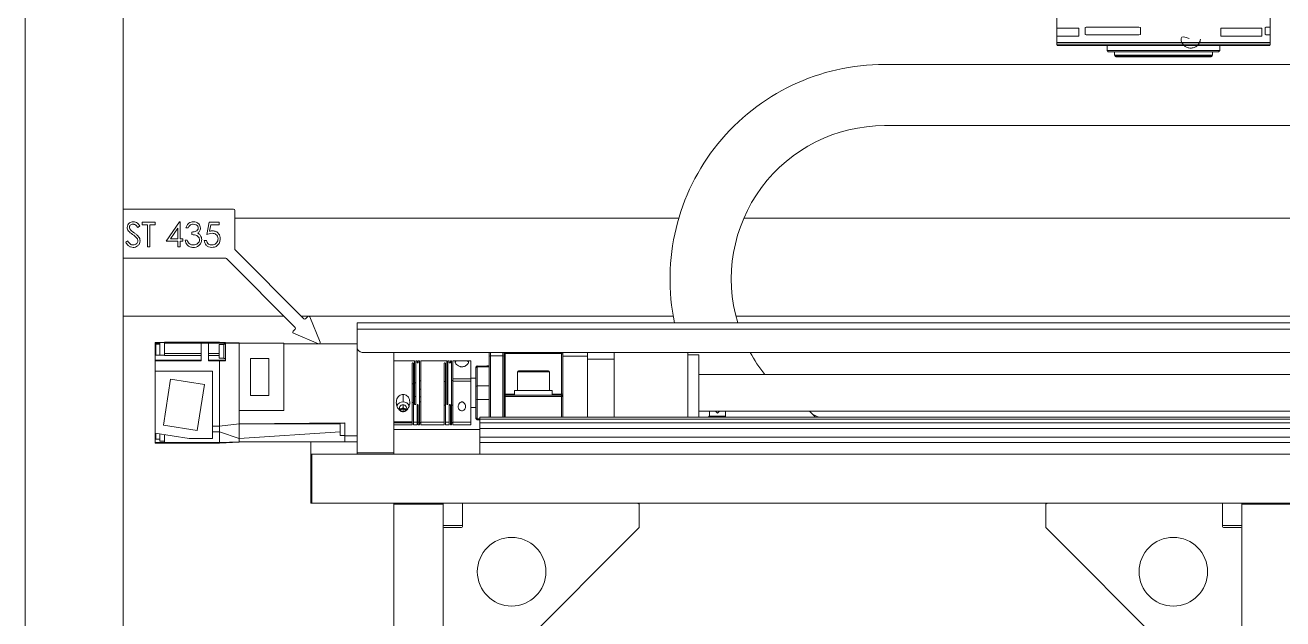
# Model space of a CAD drawing. Header units: millimetres. Extents: x 169 to 14583, y -399 to 10804.
# Drawn here: x 11403 to 11916, y 2153 to 2395 of the extents above; entities that cross this region are included whole.
import ezdxf

# ---------------------------------------------------------------- set-up
doc = ezdxf.new("R2010")
doc.units = ezdxf.units.MM
doc.header["$LTSCALE"] = 35

msp = doc.modelspace()

# ---------------------------------------------------------------- linework, layer by layer
at = {"color": 7, "linetype": 'Continuous', "lineweight": 18}
for p, q in [((11403.243, 1076.159), (11403.243, 3276.159)), ((11443.243, 3236.159), (11443.243, 1076.159)), ((11824.202, 2398.217), (11824.202, 2386.863)), ((11824.202, 2397.064), (11824.202, 2387.912)), ((11911.202, 2386.863), (11911.202, 2398.217)), ((11911.202, 2394.164), (11911.202, 2397.064)), ((11824.245, 2393.713), (11833.166, 2393.713)), ((11824.245, 2390.513), (11824.245, 2393.713)), ((11833.166, 2393.713), (11833.166, 2390.513)), ((11835.727, 2393.964), (11836.195, 2394.164)), ((11835.727, 2391.164), (11835.727, 2393.964)), ((11836.195, 2394.164), (11857.672, 2394.164)), ((11857.672, 2394.164), (11858.339, 2393.964)), ((11858.339, 2393.964), (11858.339, 2391.164)), ((11891.114, 2393.713), (11907.875, 2393.713)), ((11891.114, 2390.513), (11891.114, 2393.713)), ((11907.875, 2393.713), (11907.875, 2390.513)), ((11909.231, 2393.964), (11909.43, 2394.164)), ((11909.231, 2391.164), (11909.231, 2393.964)), ((11909.43, 2394.164), (11911.202, 2394.164)), ((11824.202, 2387.912), (11911.202, 2387.912)), ((11824.202, 2386.863), (11824.352, 2386.713)), ((11824.202, 2386.863), (11911.202, 2386.863)), ((11833.166, 2390.513), (11824.245, 2390.513)), ((11824.334, 2387.763), (11888.579, 2387.763)), ((11824.352, 2386.713), (11911.052, 2386.713)), ((11835.727, 2391.164), (11836.195, 2390.964)), ((11857.672, 2390.964), (11836.195, 2390.964)), ((11844.702, 2386.713), (11844.702, 2384.584)), ((11857.672, 2390.964), (11858.339, 2391.164)), ((11888.579, 2387.763), (11911.07, 2387.763)), ((11890.702, 2384.584), (11890.702, 2386.713)), ((11907.875, 2390.513), (11891.114, 2390.513)), ((11909.231, 2391.164), (11909.43, 2390.964)), ((11911.202, 2390.964), (11909.43, 2390.964)), ((11911.052, 2386.713), (11911.202, 2386.863)), ((11911.202, 2387.912), (11911.202, 2390.964)), ((11844.702, 2384.584), (11845.202, 2384.084)), ((11844.702, 2384.584), (11890.702, 2384.584)), ((11845.202, 2384.084), (11890.202, 2384.084)), ((11845.682, 2384.084), (11845.702, 2384.063)), ((11845.702, 2384.063), (11889.702, 2384.063)), ((11847.702, 2384.063), (11847.702, 2382.684)), ((11847.702, 2382.684), (11847.846, 2382.434)), ((11847.702, 2382.684), (11887.702, 2382.684)), ((11847.846, 2382.434), (11887.558, 2382.434)), ((11848.271, 2382.107), (11848.36, 2382.084)), ((11848.271, 2382.107), (11887.133, 2382.107)), ((11848.36, 2382.084), (11887.044, 2382.084)), ((11887.044, 2382.084), (11887.133, 2382.107)), ((11887.558, 2382.434), (11887.702, 2382.684)), ((11887.702, 2382.684), (11887.702, 2384.063)), ((11889.702, 2384.063), (11889.722, 2384.084)), ((11890.202, 2384.084), (11890.702, 2384.584)), ((11753.877, 2378.959), (11967.393, 2378.959)), ((11994.393, 2353.959), (11753.877, 2353.959)), ((11443.243, 2319.89), (11488.243, 2319.89)), ((11451.05, 2314.509), (11456.307, 2314.509)), ((11451.05, 2313.484), (11451.05, 2314.509)), ((11456.307, 2314.509), (11456.307, 2313.484)), ((11460.794, 2306.817), (11466.253, 2314.766)), ((11466.253, 2314.766), (11466.435, 2314.766)), ((11466.435, 2314.766), (11466.435, 2307.843)), ((11477.332, 2309.509), (11478.358, 2314.509)), ((11478.358, 2314.509), (11482.461, 2314.509)), ((11482.461, 2314.509), (11482.461, 2313.484)), ((11488.743, 2319.39), (11488.743, 2303.633)), ((11669.936, 2316.159), (11488.743, 2316.159)), ((11994.393, 2316.159), (11696.465, 2316.159)), ((11450.025, 2313.073), (11449.213, 2312.458)), ((11453.23, 2313.484), (11451.05, 2313.484)), ((11453.23, 2304.509), (11453.23, 2313.484)), ((11454.127, 2313.484), (11454.127, 2304.509)), ((11456.307, 2313.484), (11454.127, 2313.484)), ((11465.538, 2312.182), (11462.559, 2307.843)), ((11465.538, 2307.843), (11465.538, 2312.182)), ((11469.768, 2312.202), (11468.871, 2312.202)), ((11471.307, 2309.509), (11471.307, 2310.535)), ((11479.061, 2313.484), (11478.52, 2310.854)), ((11482.461, 2313.484), (11479.061, 2313.484)), ((11444.256, 2306.439), (11445.101, 2306.945)), ((11454.127, 2304.509), (11453.23, 2304.509)), ((11465.538, 2306.817), (11460.794, 2306.817)), ((11462.559, 2307.843), (11465.538, 2307.843)), ((11465.538, 2304.509), (11465.538, 2306.817)), ((11466.435, 2304.509), (11465.538, 2304.509)), ((11466.435, 2307.843), (11467.589, 2307.843)), ((11466.435, 2306.817), (11466.435, 2304.509)), ((11467.589, 2306.817), (11466.435, 2306.817)), ((11467.589, 2307.843), (11467.589, 2306.817)), ((11468.486, 2307.202), (11469.384, 2307.202)), ((11476.307, 2307.074), (11477.204, 2307.074)), ((11485, 2299.89), (11443.243, 2299.89)), ((11513.441, 2271.656), (11485.354, 2299.744)), ((11488.889, 2303.279), (11516.977, 2275.192)), ((11508.939, 2276.159), (11443.243, 2276.159)), ((11518.677, 2276.159), (11516.01, 2276.159)), ((11517.684, 2275.192), (11518.569, 2276.077)), ((11667.725, 2276.159), (11519.168, 2276.159)), ((11519.384, 2275.915), (11523.636, 2265.65)), ((11997.393, 2273.459), (11538.743, 2273.459)), ((11538.743, 2270.959), (11538.743, 2273.459)), ((11997.393, 2276.159), (11693.279, 2276.159)), ((11512.556, 2270.064), (11513.441, 2270.949)), ((11522.983, 2264.997), (11512.718, 2269.249)), ((11538.743, 2263.459), (11538.743, 2270.959)), ((11997.393, 2270.959), (11538.743, 2270.959)), ((11458.243, 2265.459), (11456.343, 2265.459)), ((11456.343, 2265.459), (11456.343, 2265.259)), ((11456.343, 2265.259), (11458.243, 2265.259)), ((11456.343, 2265.259), (11456.343, 2262.495)), ((11458.243, 2264.745), (11456.543, 2264.745)), ((11456.543, 2264.745), (11456.543, 2260.259)), ((11460.043, 2265.495), (11458.243, 2265.495)), ((11458.243, 2265.495), (11458.243, 2260.245)), ((11482.543, 2265.659), (11460.043, 2265.659)), ((11460.043, 2265.659), (11460.043, 2265.259)), ((11460.043, 2265.259), (11460.043, 2260.945)), ((11475.043, 2265.259), (11460.043, 2265.259)), ((11475.043, 2257.959), (11475.043, 2265.259)), ((11475.043, 2265.259), (11478.043, 2265.259)), ((11478.043, 2265.259), (11478.043, 2257.959)), ((11478.043, 2265.259), (11482.543, 2265.259)), ((11484.343, 2264.659), (11482.343, 2264.659)), ((11482.343, 2264.659), (11482.343, 2259.059)), ((11490.544, 2265.359), (11482.541, 2265.659)), ((11485.043, 2265.165), (11482.543, 2265.259)), ((11485.043, 2264.809), (11484.343, 2264.809)), ((11484.343, 2264.809), (11484.343, 2258.909)), ((11485.043, 2257.959), (11485.043, 2265.165)), ((11485.043, 2265.165), (11490.543, 2264.959)), ((11490.543, 2237.759), (11490.543, 2265.259)), ((11490.543, 2265.259), (11508.843, 2265.259)), ((11508.843, 2265.259), (11508.843, 2237.759)), ((11508.843, 2264.959), (11538.743, 2264.959)), ((11538.743, 2263.459), (11538.743, 2220.459)), ((11456.343, 2262.495), (11456.343, 2260.259)), ((11456.343, 2262.495), (11456.543, 2262.495)), ((11460.043, 2260.259), (11456.343, 2260.259)), ((11456.343, 2260.259), (11456.343, 2258.3)), ((11456.343, 2258.3), (11475.043, 2258.3)), ((11456.343, 2257.959), (11456.343, 2258.3)), ((11460.043, 2260.263), (11460.043, 2260.945)), ((11460.043, 2260.945), (11475.043, 2260.945)), ((11460.043, 2260.193), (11460.043, 2260.263)), ((11475.043, 2260.193), (11460.043, 2260.193)), ((11482.343, 2260.945), (11478.043, 2260.945)), ((11482.343, 2260.193), (11478.043, 2260.193)), ((11478.043, 2258.3), (11485.043, 2258.3)), ((11482.343, 2259.059), (11484.343, 2259.059)), ((11484.343, 2258.909), (11485.043, 2258.909)), ((11495.218, 2258.909), (11495.218, 2243.809)), ((11502.668, 2258.909), (11495.218, 2258.909)), ((11502.668, 2258.909), (11502.668, 2243.809)), ((11997.393, 2261.459), (11540.743, 2261.459)), ((11553.743, 2261.459), (11553.743, 2220.459)), ((11562.143, 2258.059), (11553.743, 2258.059)), ((11562.143, 2240.362), (11562.143, 2258.059)), ((11563.143, 2258.059), (11562.643, 2258.059)), ((11562.643, 2258.059), (11562.643, 2240.362)), ((11563.143, 2257.226), (11563.143, 2258.059)), ((11564.143, 2258.059), (11563.643, 2258.059)), ((11563.643, 2258.059), (11563.643, 2257.226)), ((11564.143, 2258.059), (11564.143, 2232.933)), ((11575.243, 2258.059), (11564.643, 2258.059)), ((11564.643, 2258.059), (11564.643, 2232.933)), ((11575.243, 2240.362), (11575.243, 2258.059)), ((11576.243, 2258.059), (11575.743, 2258.059)), ((11575.743, 2258.059), (11575.743, 2240.362)), ((11576.243, 2257.226), (11576.243, 2258.059)), ((11577.243, 2258.059), (11576.743, 2258.059)), ((11576.743, 2258.059), (11576.743, 2257.226)), ((11577.243, 2232.933), (11577.243, 2258.059)), ((11585.143, 2258.059), (11577.743, 2258.059)), ((11577.743, 2258.059), (11577.743, 2250.609)), ((11585.143, 2250.609), (11585.143, 2258.059)), ((11592.643, 2261.459), (11592.643, 2261.222)), ((11592.643, 2261.222), (11592.643, 2259.884)), ((11592.643, 2259.884), (11593.143, 2260.067)), ((11592.643, 2258.893), (11592.643, 2259.884)), ((11592.643, 2258.893), (11592.643, 2257.188)), ((11593.143, 2261.459), (11593.143, 2260.067)), ((11593.143, 2260.067), (11593.143, 2234.959)), ((11593.143, 2260.067), (11598.143, 2260.067)), ((11598.143, 2261.459), (11598.143, 2260.067)), ((11598.143, 2260.067), (11598.143, 2234.959)), ((11598.143, 2260.067), (11598.643, 2259.884)), ((11598.643, 2260.752), (11598.643, 2261.459)), ((11598.643, 2260.752), (11599.143, 2260.959)), ((11598.643, 2244.459), (11598.643, 2260.752)), ((11598.643, 2244.459), (11598.643, 2259.884)), ((11599.143, 2260.959), (11599.143, 2261.459)), ((11599.143, 2260.959), (11622.143, 2260.959)), ((11599.143, 2244.459), (11599.143, 2260.959)), ((11622.143, 2261.459), (11622.143, 2260.959)), ((11622.143, 2260.959), (11622.143, 2244.459)), ((11622.643, 2260.752), (11622.143, 2260.959)), ((11622.643, 2261.459), (11622.643, 2260.752)), ((11622.643, 2260.752), (11622.643, 2244.459)), ((11632.643, 2259.959), (11622.643, 2259.959)), ((11632.643, 2258.643), (11632.643, 2261.459)), ((11632.643, 2258.643), (11643.643, 2258.643)), ((11632.643, 2234.959), (11632.643, 2258.643)), ((11643.643, 2258.643), (11643.643, 2261.459)), ((11643.643, 2234.959), (11643.643, 2258.643)), ((11673.643, 2261.459), (11673.643, 2234.959)), ((11678.143, 2260.459), (11673.643, 2260.459)), ((11678.143, 2260.459), (11678.143, 2234.959)), ((11456.343, 2257.959), (11475.043, 2257.959)), ((11456.343, 2257.959), (11456.343, 2253.759)), ((11456.343, 2253.759), (11456.343, 2228.547)), ((11456.343, 2253.759), (11479.743, 2253.759)), ((11478.043, 2257.959), (11482.543, 2257.959)), ((11479.743, 2253.759), (11479.743, 2226.359)), ((11482.543, 2231.351), (11482.543, 2257.959)), ((11482.543, 2257.959), (11485.043, 2257.959)), ((11561.143, 2233.14), (11561.143, 2257.041)), ((11561.643, 2257.041), (11561.643, 2232.933)), ((11574.243, 2232.933), (11574.243, 2257.041)), ((11574.743, 2257.041), (11574.743, 2232.933)), ((11587.643, 2255.959), (11587.143, 2255.459)), ((11587.143, 2255.147), (11587.643, 2255.598)), ((11587.143, 2255.147), (11587.143, 2255.459)), ((11587.143, 2247.499), (11587.143, 2255.147)), ((11587.643, 2255.598), (11587.643, 2255.959)), ((11587.643, 2255.598), (11587.643, 2247.755)), ((11587.643, 2255.598), (11592.643, 2255.598)), ((11592.643, 2255.959), (11591.643, 2255.959)), ((11592.643, 2234.959), (11592.643, 2257.188)), ((11604.143, 2253.559), (11604.143, 2245.959)), ((11617.143, 2253.559), (11604.143, 2253.559)), ((11604.543, 2253.959), (11616.743, 2253.959)), ((11617.143, 2245.959), (11617.143, 2253.559)), ((11462.615, 2250.537), (11459.643, 2231.771)), ((11476.443, 2248.347), (11462.615, 2250.537)), ((11476.443, 2248.347), (11473.47, 2229.581)), ((11562.643, 2248.959), (11562.143, 2248.959)), ((11575.743, 2249.959), (11575.243, 2249.959)), ((11577.243, 2250.021), (11577.254, 2249.959)), ((11577.743, 2249.959), (11577.243, 2249.959)), ((11577.743, 2250.609), (11585.143, 2250.609)), ((11577.743, 2249.691), (11577.743, 2250.609)), ((11577.743, 2249.691), (11577.743, 2232.933)), ((11585.143, 2249.691), (11577.743, 2249.691)), ((11587.143, 2250.959), (11585.143, 2250.959)), ((11585.143, 2249.691), (11585.143, 2250.609)), ((11585.143, 2232.933), (11585.143, 2249.691)), ((11587.643, 2247.755), (11587.143, 2247.499)), ((11587.643, 2242.163), (11587.643, 2247.755)), ((11587.643, 2247.755), (11592.643, 2247.755)), ((11997.393, 2252.459), (11678.143, 2252.459)), ((11502.668, 2243.809), (11495.218, 2243.809)), ((11557.443, 2244.292), (11557.443, 2241.221)), ((11564.643, 2243.373), (11564.143, 2243.373)), ((11587.143, 2242.419), (11587.143, 2247.499)), ((11599.143, 2244.459), (11598.643, 2244.459)), ((11598.643, 2244.459), (11598.643, 2243.459)), ((11599.143, 2243.959), (11598.643, 2243.459)), ((11598.643, 2234.959), (11598.643, 2243.459)), ((11598.643, 2243.459), (11599.143, 2243.459)), ((11602.943, 2244.459), (11599.143, 2244.459)), ((11599.143, 2243.959), (11599.143, 2244.459)), ((11599.143, 2243.459), (11599.143, 2243.959)), ((11622.143, 2243.959), (11599.143, 2243.959)), ((11599.143, 2234.959), (11599.143, 2243.459)), ((11599.143, 2243.459), (11622.143, 2243.459)), ((11602.943, 2245.959), (11602.943, 2243.959)), ((11618.343, 2245.959), (11602.943, 2245.959)), ((11618.343, 2243.959), (11618.343, 2245.959)), ((11622.143, 2244.459), (11618.343, 2244.459)), ((11622.143, 2243.959), (11622.143, 2244.459)), ((11622.643, 2244.459), (11622.143, 2244.459)), ((11622.143, 2243.959), (11622.143, 2243.459)), ((11622.143, 2243.959), (11622.643, 2243.459)), ((11622.143, 2243.459), (11622.143, 2234.959)), ((11622.643, 2243.459), (11622.143, 2243.459)), ((11622.643, 2244.459), (11622.643, 2243.459)), ((11622.643, 2243.459), (11622.643, 2234.959)), ((11508.843, 2237.759), (11490.543, 2237.759)), ((11490.543, 2232.356), (11490.543, 2237.759)), ((11557.443, 2240.073), (11557.443, 2238.685)), ((11557.443, 2237.319), (11557.443, 2238.289)), ((11561.143, 2240.959), (11561.643, 2240.959)), ((11563.143, 2232.933), (11563.143, 2239.897)), ((11563.643, 2239.897), (11563.643, 2232.933)), ((11574.243, 2239.959), (11574.743, 2239.959)), ((11576.243, 2232.933), (11576.243, 2239.897)), ((11576.254, 2239.959), (11576.73, 2239.959)), ((11576.743, 2239.897), (11576.743, 2232.933)), ((11577.243, 2239.959), (11577.743, 2239.959)), ((11585.143, 2238.959), (11587.143, 2238.959)), ((11587.143, 2242.419), (11587.643, 2242.163)), ((11587.143, 2234.771), (11587.143, 2242.419)), ((11587.643, 2242.163), (11592.643, 2242.163)), ((11587.643, 2242.163), (11587.643, 2234.32)), ((11533.743, 2232.656), (11490.543, 2232.356)), ((11490.543, 2232.356), (11531.743, 2232.36)), ((11531.743, 2232.529), (11531.743, 2232.36)), ((11533.743, 2232.656), (11533.743, 2227.459)), ((11553.743, 2233.14), (11561.143, 2233.14)), ((11561.143, 2232.743), (11553.743, 2232.743)), ((11561.143, 2233.14), (11561.143, 2232.743)), ((11561.143, 2231.859), (11561.143, 2232.743)), ((11563.143, 2232.933), (11561.643, 2232.933)), ((11561.643, 2232.933), (11561.643, 2231.859)), ((11563.143, 2231.859), (11563.143, 2232.933)), ((11563.643, 2232.933), (11564.143, 2232.933)), ((11563.643, 2232.933), (11563.643, 2231.859)), ((11564.143, 2231.859), (11564.143, 2232.933)), ((11574.243, 2232.933), (11564.643, 2232.933)), ((11564.643, 2232.933), (11564.643, 2231.859)), ((11574.243, 2231.859), (11574.243, 2232.933)), ((11576.243, 2232.933), (11574.743, 2232.933)), ((11574.743, 2232.933), (11574.743, 2231.859)), ((11576.243, 2231.859), (11576.243, 2232.933)), ((11577.243, 2232.933), (11576.743, 2232.933)), ((11576.743, 2231.859), (11576.743, 2232.933)), ((11577.243, 2231.859), (11577.243, 2232.933)), ((11585.143, 2232.933), (11577.743, 2232.933)), ((11577.743, 2232.933), (11577.743, 2231.859)), ((11585.143, 2231.859), (11585.143, 2232.933)), ((11587.643, 2234.32), (11587.143, 2234.771)), ((11587.143, 2234.459), (11587.143, 2234.771)), ((11587.143, 2234.459), (11587.643, 2233.959)), ((11588.743, 2234.32), (11587.643, 2234.32)), ((11587.643, 2233.959), (11587.643, 2234.32)), ((11587.643, 2233.959), (11588.743, 2233.959)), ((11999.093, 2234.959), (11588.743, 2234.959)), ((11588.743, 2234.959), (11588.743, 2234.209)), ((11999.093, 2234.209), (11588.743, 2234.209)), ((11588.743, 2234.209), (11588.743, 2232.709)), ((11999.093, 2232.709), (11588.743, 2232.709)), ((11588.743, 2232.709), (11588.743, 2230.459)), ((11678.143, 2237.459), (11999.093, 2237.459)), ((11682.543, 2235.459), (11682.243, 2235.459)), ((11682.243, 2235.459), (11682.243, 2234.959)), ((11682.543, 2235.459), (11682.543, 2237.459)), ((11688.943, 2235.459), (11682.543, 2235.459)), ((11682.543, 2235.459), (11682.543, 2234.959)), ((11684.943, 2237.459), (11685.743, 2236.659)), ((11685.743, 2236.659), (11686.543, 2237.459)), ((11688.943, 2235.459), (11688.943, 2237.459)), ((11688.943, 2234.959), (11688.943, 2235.459)), ((11723.243, 2237.459), (11725.743, 2234.959)), ((11470.161, 2226.359), (11456.343, 2228.547)), ((11456.343, 2228.547), (11456.343, 2228.251)), ((11456.343, 2228.251), (11456.343, 2224.659)), ((11456.343, 2228.251), (11456.543, 2228.251)), ((11456.543, 2228.516), (11456.543, 2226.001)), ((11458.243, 2228.251), (11458.243, 2225.251)), ((11473.47, 2229.581), (11459.643, 2231.771)), ((11460.043, 2227.961), (11460.043, 2224.659)), ((11482.543, 2231.351), (11479.743, 2231.351)), ((11479.743, 2229.005), (11482.543, 2229.005)), ((11490.543, 2232.351), (11482.543, 2231.351)), ((11482.543, 2229.008), (11482.543, 2229.641)), ((11482.543, 2229.008), (11490.543, 2226.251)), ((11482.543, 2224.659), (11482.543, 2229.008)), ((11490.543, 2232.356), (11490.543, 2232.351)), ((11490.543, 2226.256), (11531.743, 2229.072)), ((11531.743, 2229.072), (11531.743, 2227.554)), ((11538.743, 2227.459), (11533.743, 2227.459)), ((11533.743, 2227.459), (11533.743, 2224.959)), ((11553.743, 2231.859), (11561.143, 2231.859)), ((11588.743, 2229.959), (11553.743, 2229.959)), ((11561.643, 2231.859), (11563.143, 2231.859)), ((11563.643, 2231.859), (11564.143, 2231.859)), ((11564.643, 2231.859), (11574.243, 2231.859)), ((11574.743, 2231.859), (11576.243, 2231.859)), ((11576.743, 2231.859), (11577.243, 2231.859)), ((11577.743, 2231.859), (11585.143, 2231.859)), ((11999.093, 2230.459), (11588.743, 2230.459)), ((11588.743, 2230.459), (11588.743, 2226.909)), ((11460.043, 2224.659), (11456.343, 2224.659)), ((11456.343, 2224.659), (11456.343, 2224.459)), ((11456.343, 2224.459), (11482.543, 2224.459)), ((11456.543, 2226.001), (11458.243, 2226.001)), ((11458.243, 2225.251), (11460.043, 2225.251)), ((11482.543, 2224.659), (11460.043, 2224.659)), ((11479.743, 2226.359), (11470.161, 2226.359)), ((11490.543, 2224.959), (11482.543, 2224.659)), ((11482.543, 2224.459), (11490.543, 2224.756)), ((11482.543, 2224.659), (11482.543, 2224.459)), ((11490.543, 2226.251), (11490.543, 2224.959)), ((11533.743, 2224.959), (11490.543, 2224.959)), ((11490.543, 2224.959), (11490.543, 2224.756)), ((11519.743, 2219.959), (11519.743, 2224.959)), ((11538.743, 2224.959), (11533.743, 2224.959)), ((11999.093, 2226.909), (11588.743, 2226.909)), ((11588.743, 2226.909), (11588.743, 2224.659)), ((11999.093, 2224.659), (11588.743, 2224.659)), ((11588.743, 2224.659), (11588.743, 2219.959)), ((11519.743, 2199.959), (11519.743, 2219.959)), ((11519.743, 2219.959), (11520.243, 2219.959)), ((11520.243, 2219.959), (11520.243, 2199.959)), ((12066.393, 2219.959), (11520.243, 2219.959)), ((11538.743, 2220.459), (11553.743, 2220.459)), ((11538.743, 2219.959), (11538.743, 2220.459)), ((11553.743, 2220.459), (11553.743, 2219.959)), ((12066.393, 2219.959), (11588.743, 2219.959)), ((11520.243, 2199.959), (11519.743, 2199.959)), ((12068.446, 2199.959), (11520.243, 2199.959)), ((11553.743, 2199.459), (11553.743, 2199.959)), ((11553.743, 1981.159), (11553.743, 2199.459)), ((11573.743, 2199.459), (11553.743, 2199.459)), ((11573.743, 2199.959), (11573.743, 2199.459)), ((11573.743, 2078.459), (11573.743, 2199.459)), ((11581.743, 2190.759), (11581.743, 2199.959)), ((11653.743, 2199.459), (11653.243, 2199.959)), ((11653.743, 2199.459), (11653.743, 2189.959)), ((11820.243, 2199.959), (11819.743, 2199.459)), ((11819.743, 2199.459), (11819.743, 2189.959)), ((11891.743, 2199.959), (11891.743, 2190.759)), ((11899.743, 2199.459), (11899.743, 2199.959)), ((11899.743, 2078.459), (11899.743, 2199.459)), ((11919.743, 2199.459), (11899.743, 2199.459)), ((11573.743, 2190.759), (11581.743, 2190.759)), ((11580.943, 2189.959), (11574.543, 2189.959)), ((11653.743, 2189.959), (11583.743, 2119.959)), ((11819.743, 2189.959), (11889.743, 2119.959)), ((11891.743, 2190.759), (11899.743, 2190.759)), ((11898.943, 2189.959), (11892.543, 2189.959))]:
    msp.add_line(p, q, dxfattribs=at)
at = {"color": 7, "linetype": 'Continuous', "lineweight": 18, "flags": 128}
msp.add_lwpolyline([(11724.302, 2236.399), (11726.145, 2235.449), (11727.157, 2234.959)], dxfattribs=at)
at = {"color": 7, "linetype": 'Continuous', "lineweight": 18}
for centre in [(11601.743, 2171.959), (11871.743, 2171.959)]:
    msp.add_circle(centre, 14, dxfattribs=at)
for centre, radius, start, end in [((11848.452, 2382.784), 0.7, 210, 255), ((11886.951, 2382.784), 0.7, 285, 330), ((11753.877, 2291.459), 87.5, 90, 191.87132), ((11753.877, 2291.459), 62.5, 90, 196.73826), ((11488.243, 2319.39), 0.5, 0, 90), ((11485, 2299.39), 0.5, 45, 90), ((11489.243, 2303.633), 0.5, 180, 225), ((11517.33, 2275.545), 0.5, 225, 315), ((11518.922, 2275.723), 0.5, 22.5, 135), ((11512.91, 2269.711), 0.5, 135, 247.5), ((11513.088, 2271.303), 0.5, 315, 45), ((11523.174, 2265.459), 0.5, 247.5, 22.5), ((11540.743, 2263.459), 2, 180, 270), ((11753.877, 2291.459), 62.5, 208.6854, 218.60883), ((11589.643, 2266.865), 11.088, 259.60807, 280.39193), ((11604.543, 2253.559), 0.4, 90, 180), ((11616.743, 2253.559), 0.4, 0, 90), ((11557.388, 2238.459), 2.762, 88.86615, 154.05851), ((11557.348, 2238.696), 1.38, 86.05724, 273.94276), ((11557.417, 2237.163), 1.522, 89.04642, 146.55186), ((11557.423, 2236.746), 1.543, 89.27204, 136.71218), ((11557.497, 2238.46), 2.761, 25.82921, 91.13658), ((11557.538, 2238.696), 1.38, 266.05724, 93.94276), ((11557.468, 2237.163), 1.522, 33.44814, 90.95358), ((11557.462, 2236.746), 1.543, 43.28782, 90.72796), ((11574.543, 2190.759), 0.8, 180, 270), ((11580.943, 2190.759), 0.8, 270, 0), ((11892.543, 2190.759), 0.8, 180, 270), ((11898.943, 2190.759), 0.8, 270, 0)]:
    msp.add_arc(centre, radius, start, end, dxfattribs=at)
for points, knots in [([(11878.249, 2389.534), (11876.555, 2390.125), (11874.851, 2390.721), (11874.878, 2389.361), (11874.899, 2389.044), (11875.006, 2388.479), (11875.273, 2387.757), (11875.796, 2386.951), (11876.623, 2386.203), (11877.764, 2385.668), (11879.163, 2385.517), (11880.574, 2385.891), (11881.634, 2386.658), (11882.291, 2387.531), (11882.681, 2388.358), (11882.736, 2388.943), (11882.761, 2389.212)], [0, 0, 0, 0, 0.2335255, 0.2351166, 0.2593886, 0.2944061, 0.3447977, 0.4058384, 0.4764906, 0.5556371, 0.6431198, 0.7405816, 0.8281662, 0.8881013, 0.9486747, 1, 1, 1, 1]), ([(11444.897, 2312.432), (11444.94, 2312.787), (11445.026, 2313.497), (11445.71, 2314.268), (11446.526, 2314.695), (11447.082, 2314.742), (11447.36, 2314.766)], [0, 0, 0, 0, 0.2795526, 0.5587984, 0.7793777, 1, 1, 1, 1]), ([(11447.36, 2314.766), (11447.668, 2314.736), (11448.284, 2314.676), (11449.248, 2314.087), (11449.73, 2313.458), (11450.025, 2313.073)], [0, 0, 0, 0, 0.2797499, 0.5595012, 1, 1, 1, 1]), ([(11468.871, 2312.202), (11468.986, 2312.586), (11469.216, 2313.354), (11469.98, 2314.204), (11470.905, 2314.692), (11471.533, 2314.741), (11471.848, 2314.766)], [0, 0, 0, 0, 0.2802877, 0.5596797, 0.7797465, 1, 1, 1, 1]), ([(11471.848, 2314.766), (11472.253, 2314.722), (11473.062, 2314.635), (11474.03, 2313.993), (11474.645, 2313.121), (11474.727, 2312.485), (11474.768, 2312.168)], [0, 0, 0, 0, 0.280085, 0.5598683, 0.7800992, 1, 1, 1, 1]), ([(11445.455, 2310.91), (11445.279, 2311.169), (11444.964, 2311.632), (11444.917, 2312.188), (11444.897, 2312.432)], [0, 0, 0, 0, 0.55984046, 1, 1, 1, 1]), ([(11447.094, 2309.549), (11446.768, 2309.78), (11446.186, 2310.191), (11445.679, 2310.69), (11445.455, 2310.91)], [0, 0, 0, 0, 0.5604127, 1, 1, 1, 1]), ([(11447.26, 2313.74), (11447.057, 2313.725), (11446.652, 2313.693), (11446.163, 2313.382), (11445.843, 2312.953), (11445.81, 2312.634), (11445.794, 2312.474)], [0, 0, 0, 0, 0.2802743, 0.5599314, 0.7799201, 1, 1, 1, 1]), ([(11445.794, 2312.474), (11445.806, 2312.335), (11445.829, 2312.056), (11446.046, 2311.596), (11446.298, 2311.339), (11446.453, 2311.182)], [0, 0, 0, 0, 0.2799464, 0.5597741, 1, 1, 1, 1]), ([(11446.453, 2311.182), (11446.7, 2310.991), (11447.14, 2310.649), (11447.596, 2310.328), (11447.797, 2310.187)], [0, 0, 0, 0, 0.5599058, 1, 1, 1, 1]), ([(11448.897, 2307.955), (11448.589, 2308.285), (11448.038, 2308.874), (11447.383, 2309.343), (11447.094, 2309.549)], [0, 0, 0, 0, 0.5594958, 1, 1, 1, 1]), ([(11449.213, 2312.458), (11448.931, 2312.821), (11448.537, 2313.326), (11447.797, 2313.699), (11447.439, 2313.727), (11447.26, 2313.74)], [0, 0, 0, 0, 0.5598185, 0.7798479, 1, 1, 1, 1]), ([(11447.797, 2310.187), (11448.108, 2309.955), (11448.73, 2309.493), (11449.506, 2308.739), (11450.04, 2307.872), (11450.115, 2307.263), (11450.153, 2306.959)], [0, 0, 0, 0, 0.2805042, 0.560676, 0.7805638, 1, 1, 1, 1]), ([(11471.86, 2313.74), (11471.6, 2313.72), (11471.08, 2313.678), (11470.254, 2313.178), (11469.952, 2312.572), (11469.768, 2312.202)], [0, 0, 0, 0, 0.280636, 0.5603644, 1, 1, 1, 1]), ([(11471.307, 2310.535), (11471.872, 2310.587), (11472.719, 2310.666), (11473.547, 2311.252), (11473.831, 2311.75), (11473.857, 2312.031), (11473.871, 2312.172)], [0, 0, 0, 0, 0.4994185, 0.749016, 0.8745437, 1, 1, 1, 1]), ([(11474.384, 2307.394), (11474.369, 2307.568), (11474.34, 2307.917), (11474.027, 2308.547), (11473.372, 2309.167), (11472.344, 2309.439), (11471.653, 2309.486), (11471.307, 2309.509)], [0, 0, 0, 0, 0.1252401, 0.2504968, 0.4992221, 0.7490335, 1, 1, 1, 1]), ([(11473.871, 2312.172), (11473.82, 2312.433), (11473.718, 2312.959), (11472.953, 2313.607), (11472.274, 2313.69), (11471.86, 2313.74)], [0, 0, 0, 0, 0.278859, 0.5600742, 1, 1, 1, 1]), ([(11474.768, 2312.168), (11474.752, 2311.937), (11474.72, 2311.475), (11474.359, 2310.707), (11473.888, 2310.337), (11473.6, 2310.11)], [0, 0, 0, 0, 0.2805082, 0.5607923, 1, 1, 1, 1]), ([(11473.6, 2310.11), (11473.833, 2309.989), (11474.249, 2309.772), (11474.551, 2309.414), (11474.684, 2309.257)], [0, 0, 0, 0, 0.5597945, 1, 1, 1, 1]), ([(11479.536, 2310.022), (11479.112, 2309.978), (11478.355, 2309.9), (11477.645, 2309.629), (11477.332, 2309.509)], [0, 0, 0, 0, 0.5594162, 1, 1, 1, 1]), ([(11478.52, 2310.854), (11478.737, 2310.913), (11479.123, 2311.019), (11479.522, 2311.039), (11479.698, 2311.048)], [0, 0, 0, 0, 0.5600642, 1, 1, 1, 1]), ([(11481.948, 2307.815), (11481.911, 2308.161), (11481.837, 2308.852), (11481.163, 2309.603), (11480.348, 2309.975), (11479.807, 2310.007), (11479.536, 2310.022)], [0, 0, 0, 0, 0.279539, 0.5586168, 0.7790473, 1, 1, 1, 1]), ([(11479.698, 2311.048), (11480.176, 2310.997), (11481.132, 2310.896), (11482.184, 2309.996), (11482.769, 2308.901), (11482.82, 2308.152), (11482.845, 2307.777)], [0, 0, 0, 0, 0.2796881, 0.5590255, 0.7792916, 1, 1, 1, 1]), ([(11447.296, 2304.253), (11446.926, 2304.29), (11446.187, 2304.364), (11445.047, 2305.118), (11444.556, 2305.937), (11444.256, 2306.439)], [0, 0, 0, 0, 0.2798798, 0.5596658, 1, 1, 1, 1]), ([(11445.101, 2306.945), (11445.398, 2306.489), (11445.812, 2305.852), (11446.66, 2305.345), (11447.084, 2305.301), (11447.296, 2305.279)], [0, 0, 0, 0, 0.5593206, 0.7797817, 1, 1, 1, 1]), ([(11447.296, 2305.279), (11447.565, 2305.306), (11448.102, 2305.359), (11448.759, 2305.764), (11449.176, 2306.34), (11449.229, 2306.762), (11449.256, 2306.973)], [0, 0, 0, 0, 0.2802764, 0.5601478, 0.7801531, 1, 1, 1, 1]), ([(11450.153, 2306.959), (11450.097, 2306.55), (11449.985, 2305.731), (11449.186, 2304.86), (11448.262, 2304.331), (11447.618, 2304.279), (11447.296, 2304.253)], [0, 0, 0, 0, 0.2791829, 0.5590851, 0.779446, 1, 1, 1, 1]), ([(11449.256, 2306.973), (11449.231, 2307.173), (11449.187, 2307.529), (11448.986, 2307.825), (11448.897, 2307.955)], [0, 0, 0, 0, 0.5589902, 1, 1, 1, 1]), ([(11471.822, 2304.253), (11471.363, 2304.293), (11470.446, 2304.373), (11469.364, 2305.141), (11468.735, 2306.151), (11468.569, 2306.851), (11468.486, 2307.202)], [0, 0, 0, 0, 0.2798859, 0.5589785, 0.7792629, 1, 1, 1, 1]), ([(11469.384, 2307.202), (11469.475, 2306.911), (11469.639, 2306.392), (11470.006, 2305.994), (11470.167, 2305.82)], [0, 0, 0, 0, 0.56069443, 1, 1, 1, 1]), ([(11470.167, 2305.82), (11470.454, 2305.64), (11470.969, 2305.318), (11471.572, 2305.291), (11471.838, 2305.279)], [0, 0, 0, 0, 0.558748, 1, 1, 1, 1]), ([(11475.281, 2307.48), (11475.209, 2306.989), (11475.066, 2306.007), (11474.127, 2304.929), (11472.983, 2304.343), (11472.209, 2304.283), (11471.822, 2304.253)], [0, 0, 0, 0, 0.279304, 0.55883826, 0.77927695, 1, 1, 1, 1]), ([(11471.838, 2305.279), (11472.184, 2305.302), (11472.877, 2305.348), (11473.715, 2305.867), (11474.283, 2306.579), (11474.35, 2307.123), (11474.384, 2307.394)], [0, 0, 0, 0, 0.2805991, 0.5601509, 0.7803026, 1, 1, 1, 1]), ([(11474.684, 2309.257), (11474.876, 2308.951), (11475.219, 2308.404), (11475.262, 2307.763), (11475.281, 2307.48)], [0, 0, 0, 0, 0.5594191, 1, 1, 1, 1]), ([(11479.358, 2304.253), (11478.929, 2304.297), (11478.072, 2304.385), (11477.103, 2305.15), (11476.503, 2306.083), (11476.372, 2306.743), (11476.307, 2307.074)], [0, 0, 0, 0, 0.2796245, 0.5590192, 0.7793803, 1, 1, 1, 1]), ([(11477.204, 2307.074), (11477.282, 2306.791), (11477.436, 2306.227), (11478.047, 2305.655), (11478.727, 2305.337), (11479.182, 2305.298), (11479.41, 2305.279)], [0, 0, 0, 0, 0.2800502, 0.5591657, 0.7795831, 1, 1, 1, 1]), ([(11482.845, 2307.777), (11482.787, 2307.258), (11482.67, 2306.221), (11481.771, 2305.015), (11480.583, 2304.346), (11479.766, 2304.284), (11479.358, 2304.253)], [0, 0, 0, 0, 0.27986414, 0.55927095, 0.77942351, 1, 1, 1, 1]), ([(11479.41, 2305.279), (11479.784, 2305.323), (11480.534, 2305.411), (11481.369, 2306.094), (11481.877, 2306.93), (11481.924, 2307.52), (11481.948, 2307.815)], [0, 0, 0, 0, 0.279617, 0.5593571, 0.7795592, 1, 1, 1, 1]), ([(11578.693, 2257.461), (11578.731, 2257.587), (11578.799, 2257.806), (11579.364, 2257.963), (11580.122, 2258.026), (11581.021, 2258.043), (11581.902, 2258.042), (11582.704, 2258.026), (11583.382, 2257.978), (11583.889, 2257.869), (11584.155, 2257.696), (11584.181, 2257.531), (11584.193, 2257.461)], [0, 0, 0, 0, 0.1461156, 0.254189, 0.3628047, 0.4587033, 0.5473447, 0.6341566, 0.7226434, 0.816699, 0.92196, 1, 1, 1, 1]), ([(11561.143, 2257.041), (11561.145, 2257.052), (11561.151, 2257.074), (11561.194, 2257.102), (11561.258, 2257.123), (11561.337, 2257.135), (11561.422, 2257.137), (11561.504, 2257.128), (11561.574, 2257.11), (11561.623, 2257.083), (11561.641, 2257.059), (11561.642, 2257.045), (11561.643, 2257.041)], [0, 0, 0, 0, 0.1073669, 0.2147344, 0.3220917, 0.4294536, 0.536821, 0.6441895, 0.7515578, 0.8589223, 0.9662799, 1, 1, 1, 1]), ([(11563.643, 2257.226), (11563.64, 2257.216), (11563.634, 2257.196), (11563.591, 2257.169), (11563.528, 2257.148), (11563.449, 2257.136), (11563.363, 2257.135), (11563.281, 2257.144), (11563.212, 2257.162), (11563.163, 2257.187), (11563.144, 2257.21), (11563.143, 2257.223), (11563.143, 2257.226)], [0, 0, 0, 0, 0.10736693, 0.21473441, 0.3220917, 0.42945355, 0.53682105, 0.64418954, 0.75155779, 0.85892228, 0.96627989, 1, 1, 1, 1]), ([(11574.243, 2257.041), (11574.245, 2257.052), (11574.251, 2257.074), (11574.294, 2257.102), (11574.358, 2257.123), (11574.437, 2257.135), (11574.522, 2257.137), (11574.604, 2257.128), (11574.674, 2257.11), (11574.723, 2257.083), (11574.741, 2257.059), (11574.742, 2257.045), (11574.743, 2257.041)], [0, 0, 0, 0, 0.1073669, 0.2147344, 0.3220917, 0.4294536, 0.536821, 0.6441895, 0.7515578, 0.8589223, 0.9662799, 1, 1, 1, 1]), ([(11576.743, 2257.226), (11576.74, 2257.216), (11576.734, 2257.196), (11576.691, 2257.169), (11576.628, 2257.148), (11576.549, 2257.136), (11576.463, 2257.135), (11576.381, 2257.144), (11576.312, 2257.162), (11576.263, 2257.187), (11576.244, 2257.21), (11576.243, 2257.223), (11576.243, 2257.226)], [0, 0, 0, 0, 0.1073669, 0.2147344, 0.3220917, 0.4294536, 0.536821, 0.6441895, 0.7515578, 0.8589223, 0.9662799, 1, 1, 1, 1]), ([(11584.193, 2257.461), (11584.154, 2257.308), (11584.068, 2256.973), (11583.509, 2256.381), (11582.821, 2255.896), (11582.216, 2255.628), (11581.651, 2255.513), (11581.133, 2255.527), (11580.568, 2255.662), (11579.875, 2255.998), (11579.207, 2256.543), (11578.767, 2257.082), (11578.714, 2257.352), (11578.693, 2257.461)], [0, 0, 0, 0, 0.1258629, 0.2769618, 0.36937, 0.4345397, 0.4815412, 0.5288052, 0.5717372, 0.6452303, 0.7719181, 0.9079024, 1, 1, 1, 1]), ([(11561.143, 2248.578), (11561.145, 2248.589), (11561.151, 2248.613), (11561.194, 2248.643), (11561.257, 2248.664), (11561.336, 2248.677), (11561.422, 2248.678), (11561.504, 2248.669), (11561.574, 2248.651), (11561.623, 2248.623), (11561.641, 2248.597), (11561.642, 2248.581), (11561.643, 2248.578)], [0, 0, 0, 0, 0.1073132, 0.2146324, 0.3218424, 0.4291009, 0.5364201, 0.6437501, 0.7510774, 0.8583647, 0.9655784, 1, 1, 1, 1]), ([(11564.143, 2250.021), (11564.145, 2249.995), (11564.151, 2249.943), (11564.194, 2249.874), (11564.258, 2249.821), (11564.337, 2249.791), (11564.422, 2249.786), (11564.504, 2249.809), (11564.574, 2249.855), (11564.623, 2249.92), (11564.641, 2249.979), (11564.642, 2250.013), (11564.643, 2250.021)], [0, 0, 0, 0, 0.1073669, 0.2147344, 0.3220917, 0.4294536, 0.536821, 0.6441895, 0.7515578, 0.8589223, 0.9662799, 1, 1, 1, 1]), ([(11574.243, 2249.509), (11574.245, 2249.52), (11574.251, 2249.543), (11574.294, 2249.572), (11574.357, 2249.594), (11574.437, 2249.606), (11574.522, 2249.608), (11574.604, 2249.599), (11574.674, 2249.58), (11574.723, 2249.553), (11574.741, 2249.528), (11574.742, 2249.512), (11574.743, 2249.509)], [0, 0, 0, 0, 0.10733452, 0.2146729, 0.32194133, 0.42924095, 0.53657932, 0.64392461, 0.7512682, 0.85858611, 0.96585682, 1, 1, 1, 1]), ([(11577.73, 2249.959), (11577.735, 2249.971), (11577.742, 2249.991), (11577.743, 2250.013), (11577.743, 2250.021)], [0, 0, 0, 0, 0.6159347, 1, 1, 1, 1]), ([(11557.443, 2237.213), (11557.272, 2237.229), (11556.883, 2237.264), (11556.236, 2237.599), (11555.479, 2238.337), (11554.839, 2239.585), (11554.61, 2241.08), (11554.856, 2242.388), (11555.397, 2243.358), (11556.169, 2244.013), (11556.91, 2244.27), (11557.328, 2244.287), (11557.443, 2244.292)], [0, 0, 0, 0, 0.0495773, 0.11296, 0.2171057, 0.3854095, 0.5575111, 0.6774724, 0.7775572, 0.8781392, 0.9666183, 1, 1, 1, 1]), ([(11557.443, 2244.292), (11557.725, 2244.264), (11558.29, 2244.207), (11559.045, 2243.768), (11559.649, 2243.114), (11560.064, 2242.241), (11560.26, 2241.064), (11560.068, 2239.692), (11559.507, 2238.506), (11558.82, 2237.738), (11558.215, 2237.357), (11557.751, 2237.225), (11557.51, 2237.216), (11557.443, 2237.213)], [0, 0, 0, 0, 0.0819252, 0.1637714, 0.2477586, 0.3391947, 0.4442729, 0.6013531, 0.760914, 0.8599483, 0.9298162, 0.9803075, 1, 1, 1, 1]), ([(11562.143, 2243.719), (11562.145, 2243.693), (11562.151, 2243.639), (11562.194, 2243.569), (11562.257, 2243.516), (11562.336, 2243.485), (11562.422, 2243.481), (11562.504, 2243.503), (11562.574, 2243.55), (11562.623, 2243.615), (11562.641, 2243.676), (11562.642, 2243.711), (11562.643, 2243.719)], [0, 0, 0, 0, 0.1073132, 0.2146324, 0.3218424, 0.4291009, 0.5364201, 0.6437501, 0.7510774, 0.8583647, 0.9655784, 1, 1, 1, 1]), ([(11564.143, 2246.663), (11564.145, 2246.638), (11564.151, 2246.587), (11564.194, 2246.518), (11564.257, 2246.466), (11564.336, 2246.435), (11564.422, 2246.431), (11564.504, 2246.453), (11564.574, 2246.499), (11564.623, 2246.564), (11564.641, 2246.622), (11564.642, 2246.655), (11564.643, 2246.663)], [0, 0, 0, 0, 0.1073132, 0.2146324, 0.3218424, 0.4291009, 0.5364201, 0.6437501, 0.7510774, 0.8583647, 0.9655784, 1, 1, 1, 1]), ([(11575.743, 2243.35), (11575.74, 2243.323), (11575.734, 2243.27), (11575.691, 2243.2), (11575.628, 2243.147), (11575.549, 2243.117), (11575.463, 2243.112), (11575.381, 2243.135), (11575.312, 2243.181), (11575.263, 2243.247), (11575.244, 2243.307), (11575.243, 2243.342), (11575.243, 2243.35)], [0, 0, 0, 0, 0.1073345, 0.2146729, 0.3219413, 0.4292409, 0.5365793, 0.6439246, 0.7512682, 0.8585861, 0.9658568, 1, 1, 1, 1]), ([(11562.643, 2240.362), (11562.64, 2240.335), (11562.634, 2240.283), (11562.591, 2240.213), (11562.528, 2240.16), (11562.449, 2240.13), (11562.363, 2240.126), (11562.281, 2240.148), (11562.212, 2240.194), (11562.163, 2240.26), (11562.144, 2240.319), (11562.143, 2240.354), (11562.143, 2240.362)], [0, 0, 0, 0, 0.1073669, 0.2147344, 0.3220917, 0.4294536, 0.536821, 0.6441895, 0.7515578, 0.8589223, 0.9662799, 1, 1, 1, 1]), ([(11563.143, 2239.897), (11563.145, 2239.923), (11563.151, 2239.975), (11563.194, 2240.044), (11563.258, 2240.097), (11563.337, 2240.127), (11563.422, 2240.131), (11563.504, 2240.109), (11563.574, 2240.063), (11563.623, 2239.998), (11563.641, 2239.939), (11563.642, 2239.905), (11563.643, 2239.897)], [0, 0, 0, 0, 0.1073669, 0.2147344, 0.3220917, 0.4294536, 0.536821, 0.6441895, 0.7515578, 0.8589223, 0.9662799, 1, 1, 1, 1]), ([(11564.143, 2241.156), (11564.145, 2241.165), (11564.151, 2241.183), (11564.194, 2241.208), (11564.257, 2241.228), (11564.336, 2241.24), (11564.422, 2241.242), (11564.504, 2241.233), (11564.574, 2241.215), (11564.623, 2241.191), (11564.641, 2241.17), (11564.642, 2241.159), (11564.643, 2241.156)], [0, 0, 0, 0, 0.10731317, 0.21463238, 0.32184235, 0.42910093, 0.53642008, 0.64375008, 0.75107743, 0.85836475, 0.96557835, 1, 1, 1, 1]), ([(11575.743, 2240.362), (11575.74, 2240.335), (11575.734, 2240.283), (11575.691, 2240.213), (11575.628, 2240.16), (11575.549, 2240.13), (11575.463, 2240.126), (11575.381, 2240.148), (11575.312, 2240.194), (11575.263, 2240.26), (11575.244, 2240.319), (11575.243, 2240.354), (11575.243, 2240.362)], [0, 0, 0, 0, 0.1073669, 0.2147344, 0.3220917, 0.4294536, 0.536821, 0.6441895, 0.7515578, 0.8589223, 0.9662799, 1, 1, 1, 1]), ([(11576.243, 2239.897), (11576.245, 2239.923), (11576.251, 2239.975), (11576.294, 2240.044), (11576.358, 2240.097), (11576.437, 2240.127), (11576.522, 2240.131), (11576.604, 2240.109), (11576.674, 2240.063), (11576.723, 2239.998), (11576.741, 2239.939), (11576.742, 2239.905), (11576.743, 2239.897)], [0, 0, 0, 0, 0.10736693, 0.21473441, 0.3220917, 0.42945355, 0.53682105, 0.64418954, 0.75155779, 0.85892228, 0.96627989, 1, 1, 1, 1]), ([(11579.943, 2239.238), (11579.964, 2239.467), (11580.01, 2239.969), (11580.335, 2240.595), (11580.751, 2241.01), (11581.116, 2241.198), (11581.47, 2241.249), (11581.829, 2241.178), (11582.216, 2240.951), (11582.613, 2240.496), (11582.89, 2239.886), (11582.927, 2239.436), (11582.943, 2239.238)], [0, 0, 0, 0, 0.1328632, 0.2906001, 0.377824, 0.4464417, 0.5045519, 0.5626952, 0.635469, 0.7391261, 0.8853158, 1, 1, 1, 1]), ([(11582.943, 2239.238), (11582.922, 2239.011), (11582.884, 2238.602), (11582.588, 2238.113), (11582.195, 2237.787), (11581.732, 2237.62), (11581.259, 2237.608), (11580.835, 2237.724), (11580.467, 2237.952), (11580.17, 2238.296), (11579.977, 2238.738), (11579.954, 2239.072), (11579.943, 2239.238)], [0, 0, 0, 0, 0.14304445, 0.25757526, 0.35352181, 0.44993191, 0.53498802, 0.61521193, 0.69792858, 0.78926741, 0.89548512, 1, 1, 1, 1]), ([(11531.743, 2232.529), (11531.822, 2232.53), (11532.039, 2232.531), (11532.706, 2232.536), (11533.293, 2232.539), (11533.743, 2232.542)], [0, 0, 0, 0, 0.1192042, 0.3256055, 1, 1, 1, 1]), ([(11564.643, 2232.692), (11564.64, 2232.702), (11564.634, 2232.722), (11564.591, 2232.749), (11564.528, 2232.77), (11564.449, 2232.781), (11564.363, 2232.783), (11564.281, 2232.774), (11564.212, 2232.756), (11564.163, 2232.731), (11564.144, 2232.708), (11564.143, 2232.695), (11564.143, 2232.692)], [0, 0, 0, 0, 0.1073669, 0.2147344, 0.3220917, 0.4294536, 0.536821, 0.6441895, 0.7515578, 0.8589223, 0.9662799, 1, 1, 1, 1]), ([(11577.743, 2232.692), (11577.74, 2232.702), (11577.734, 2232.722), (11577.691, 2232.749), (11577.628, 2232.77), (11577.549, 2232.781), (11577.463, 2232.783), (11577.381, 2232.774), (11577.312, 2232.756), (11577.263, 2232.731), (11577.244, 2232.708), (11577.243, 2232.695), (11577.243, 2232.692)], [0, 0, 0, 0, 0.1073669, 0.2147344, 0.3220917, 0.4294536, 0.536821, 0.6441895, 0.7515578, 0.8589223, 0.9662799, 1, 1, 1, 1]), ([(11490.543, 2232.176), (11490.543, 2232.11), (11490.543, 2231.939), (11490.543, 2230.652), (11490.543, 2228.652), (11490.543, 2227.051), (11490.543, 2226.251)], [0, 0, 0, 0, 0.1719787, 0.4479858, 0.7239929, 1, 1, 1, 1]), ([(11531.743, 2232.01), (11531.743, 2231.972), (11531.743, 2231.84), (11531.743, 2231.295), (11531.743, 2230.378), (11531.743, 2229.56), (11531.743, 2229.072)], [0, 0, 0, 0, 0.1014732, 0.3596689, 0.6178646, 1, 1, 1, 1]), ([(11531.743, 2227.554), (11531.822, 2227.556), (11532.039, 2227.561), (11532.705, 2227.576), (11533.293, 2227.588), (11533.743, 2227.598)], [0, 0, 0, 0, 0.1187349, 0.3249797, 1, 1, 1, 1])]:
    msp.add_open_spline(points, degree=3, knots=knots, dxfattribs=at)
for points in [[(11482.543, 2265.659), (11482.543, 2265.641), (11482.543, 2265.606), (11482.543, 2265.375), (11482.543, 2265.259)], [(11482.543, 2229.641), (11482.543, 2229.893), (11482.543, 2230.398), (11482.543, 2230.931), (11482.543, 2231.285), (11482.543, 2231.329), (11482.543, 2231.351)]]:
    msp.add_open_spline(points, degree=3, dxfattribs=at)

doc.saveas('drawing.dxf')
